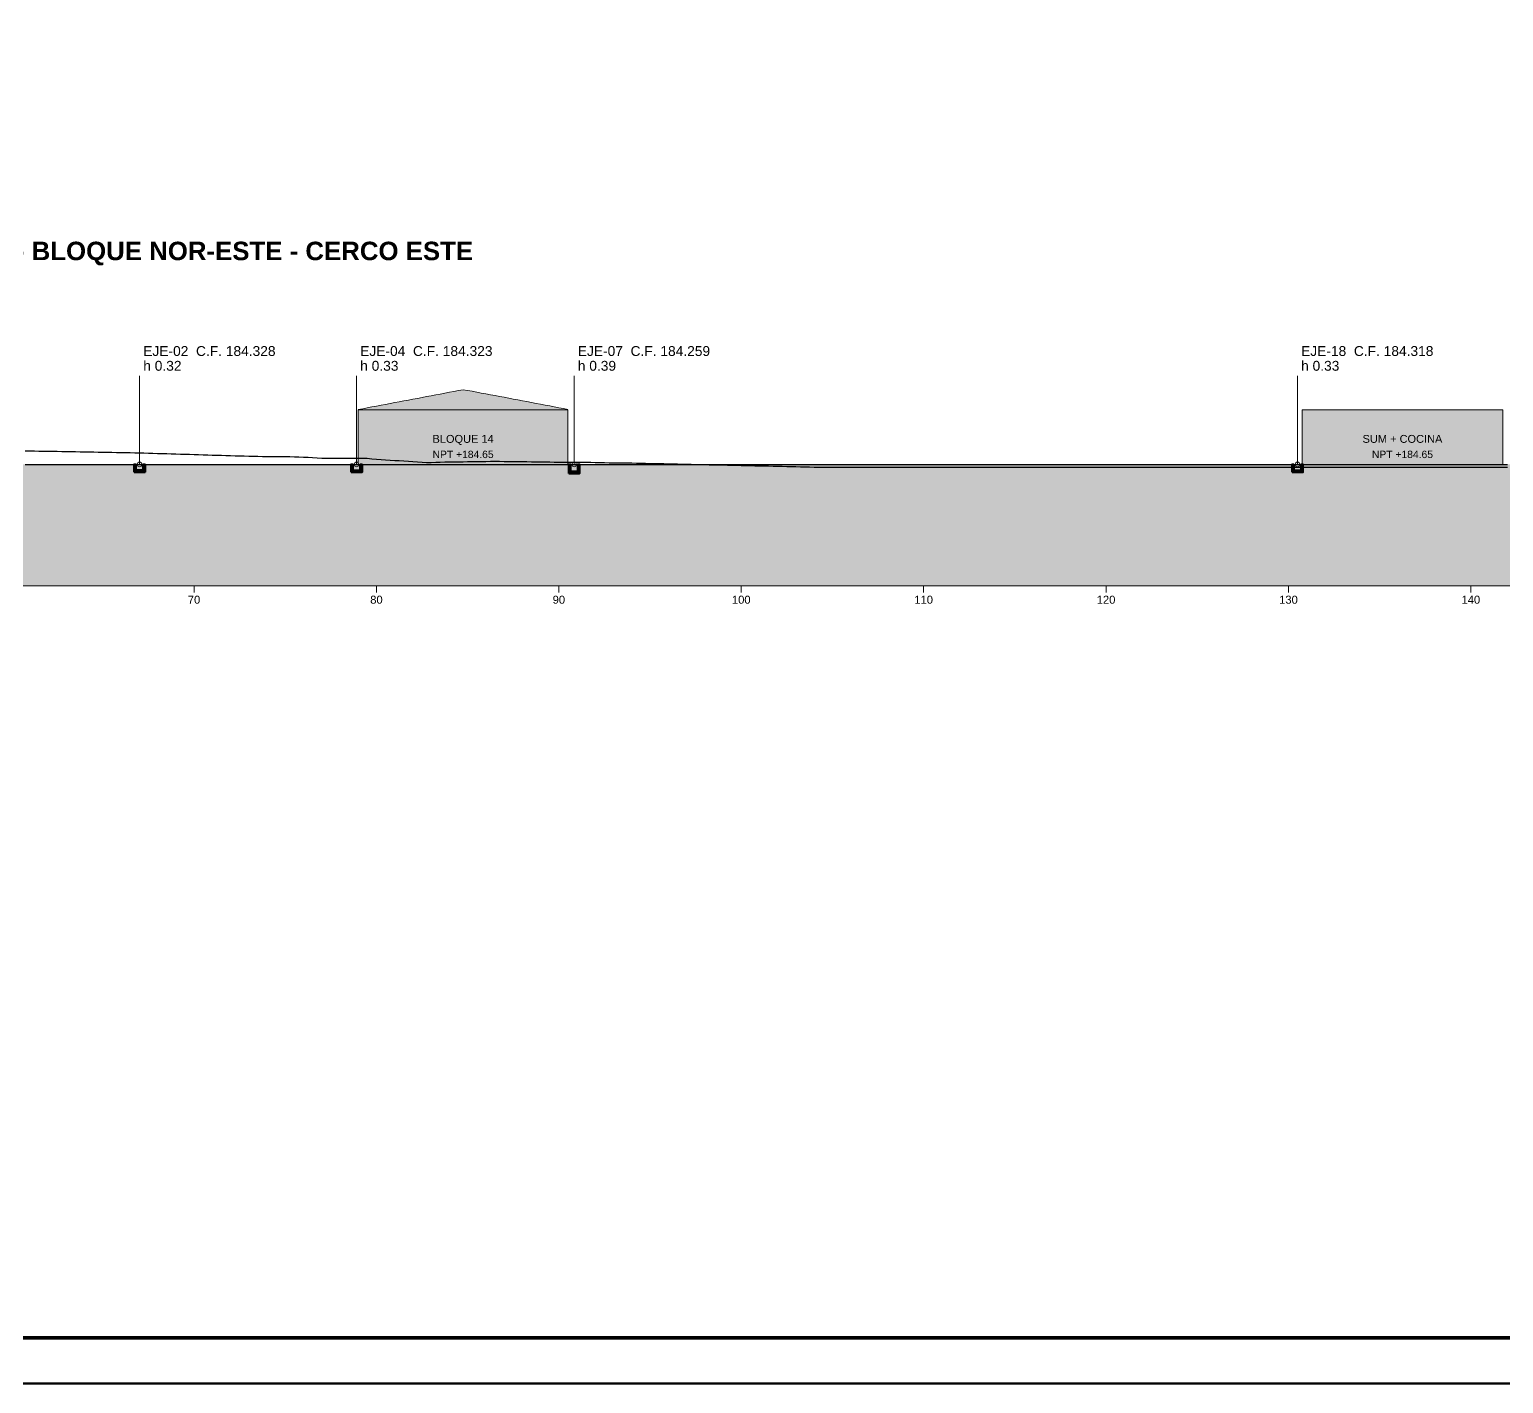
# Model space of a CAD drawing. Header units: metres. Extents: x 354768 to 355417, y 9249536 to 9250102.
# Drawn here: x 354869.5 to 354950.3, y 9249953 to 9250027.2 of the extents above; entities that cross this region are included whole.
import ezdxf
from ezdxf.enums import TextEntityAlignment as Align

# ---------------------------------------------------------------- set-up
doc = ezdxf.new("R2010")
doc.units = ezdxf.units.M
doc.header["$LTSCALE"] = 0.25
doc.linetypes.add('DASHED', pattern=[1.524, 1.27, -0.254])
for name, color, linetype, lineweight in [('ARQ-BASE', 8, 'CONTINUOUS', 13), ('CONCRETO', 250, 'CONTINUOUS', 50), ('GRILLA', 9, 'CONTINUOUS', 13), ('LLAMADAS', 30, 'CONTINUOUS', 18), ('MARCO', 7, 'CONTINUOUS', 50), ('TERRENO', 7, 'CONTINUOUS', 30), ('TITULOS', 160, 'CONTINUOUS', 35)]:
    doc.layers.add(name, color=color, linetype=linetype, lineweight=lineweight)
for name, color, linetype, true_color in [('CONCRETO-ACHURADO', 8, 'CONTINUOUS', 0xe2e2e2), ('CORTE-BLOQUE', 8, 'Continuous', 0xf0ede6), ('CORTE-SUELO', 7, 'Continuous', 0xe8dec8), ('CORTE-TECHO', 1, 'Continuous', 0xc86e5a)]:
    doc.layers.add(name, color=color, linetype=linetype, true_color=true_color)
doc.layers.add('TERRENO-EXISTENTE', color=8, linetype='DASHED')
doc.layers.add('TEXTOS', color=7, linetype='CONTINUOUS')
doc.styles.get("Standard").update_dxf_attribs({"font": 'arial.ttf'})
doc.styles.add('TITULOS', font='arialbd.ttf')

msp = doc.modelspace()

# ---------------------------------------------------------------- hatches: boundary and pattern name
at = {"layer": 'CONCRETO-ACHURADO', "true_color": 0xe2e2e2}
h = msp.add_hatch(color=7, dxfattribs=at)
h.dxf.hatch_style = 1
h.paths.add_polyline_path([(354875.216, 9250002.978), (354875.816, 9250002.978), (354875.816, 9250003.4), (354875.716, 9250003.4), (354875.716, 9250003.078), (354875.316, 9250003.078), (354875.316, 9250003.4), (354875.216, 9250003.4)])
h = msp.add_hatch(color=7, dxfattribs=at)
h.dxf.hatch_style = 1
h.paths.add_polyline_path([(354887.11, 9250002.973), (354887.71, 9250002.973), (354887.71, 9250003.4), (354887.61, 9250003.4), (354887.61, 9250003.073), (354887.21, 9250003.073), (354887.21, 9250003.4), (354887.11, 9250003.4)])
h = msp.add_hatch(color=7, dxfattribs=at)
h.dxf.hatch_style = 1
h.paths.add_polyline_path([(354899.04, 9250002.909), (354899.64, 9250002.909), (354899.64, 9250003.4), (354899.54, 9250003.4), (354899.54, 9250003.009), (354899.14, 9250003.009), (354899.14, 9250003.4), (354899.04, 9250003.4)])
h = msp.add_hatch(color=7, dxfattribs=at)
h.dxf.hatch_style = 1
h.paths.add_polyline_path([(354938.694, 9250002.968), (354939.294, 9250002.968), (354939.294, 9250003.4), (354939.194, 9250003.4), (354939.194, 9250003.068), (354938.794, 9250003.068), (354938.794, 9250003.4), (354938.694, 9250003.4)])
at = {"layer": 'CORTE-BLOQUE', "true_color": 0xf0ede6}
h = msp.add_hatch(color=7, dxfattribs=at)
h.dxf.hatch_style = 1
h.paths.add_polyline_path([(354887.5, 9250003.4), (354887.5, 9250006.4), (354899, 9250006.4), (354899, 9250003.4)])
h = msp.add_hatch(color=7, dxfattribs=at)
h.dxf.hatch_style = 1
h.paths.add_polyline_path([(354939.25, 9250003.4), (354939.25, 9250006.4), (354950.25, 9250006.4), (354950.25, 9250003.4)])
at = {"layer": 'CORTE-SUELO', "true_color": 0xe8dec8}
h = msp.add_hatch(color=7, dxfattribs=at)
h.dxf.hatch_style = 1
h.paths.add_polyline_path([(354808.5, 9249999.915), (354808.75, 9249999.923), (354809, 9249999.932), (354809.25, 9249999.94), (354809.5, 9249999.948), (354809.75, 9249999.957), (354810, 9249999.965), (354810.25, 9249999.974), (354810.5, 9249999.982), (354810.75, 9249999.99), (354811, 9249999.999), (354811.25, 9250000.007), (354811.5, 9250000.015), (354811.75, 9250000.024), (354812, 9250000.032), (354812.25, 9250000.04), (354812.5, 9250000.049), (354812.75, 9250000.057), (354813, 9250000.065), (354813.25, 9250000.074), (354813.5, 9250000.082), (354813.75, 9250000.09), (354814, 9250000.099), (354814.25, 9250000.107), (354814.5, 9250000.115), (354814.75, 9250000.124), (354815, 9250000.132), (354815.25, 9250000.14), (354815.5, 9250000.149), (354815.75, 9250000.157), (354816, 9250000.165), (354816.25, 9250000.174), (354816.5, 9250000.182), (354816.75, 9250000.19), (354817, 9250000.199), (354817.25, 9250000.207), (354817.5, 9250000.215), (354817.75, 9250000.224), (354818, 9250000.232), (354818.25, 9250000.24), (354818.5, 9250000.249), (354818.75, 9250000.262), (354819, 9250000.305), (354819.25, 9250000.348), (354819.5, 9250000.391), (354819.75, 9250000.434), (354820, 9250000.477), (354820.25, 9250000.517), (354820.5, 9250000.555), (354820.75, 9250000.581), (354821, 9250000.607), (354821.25, 9250000.669), (354821.5, 9250000.731), (354821.75, 9250000.827), (354822, 9250000.94), (354822.25, 9250001.052), (354822.5, 9250001.181), (354822.75, 9250001.328), (354823, 9250001.486), (354823.25, 9250001.679), (354823.5, 9250001.85), (354823.75, 9250002.006), (354824, 9250002.161), (354824.25, 9250002.324), (354824.5, 9250002.494), (354824.75, 9250002.664), (354825, 9250002.754), (354825.25, 9250002.762), (354825.5, 9250002.77), (354825.75, 9250002.778), (354826, 9250002.786), (354826.25, 9250003.4), (354826.5, 9250003.4), (354826.75, 9250003.4), (354827, 9250003.4), (354827.25, 9250003.4), (354827.5, 9250003.4), (354827.75, 9250003.4), (354828, 9250003.4), (354828.25, 9250003.4), (354828.5, 9250003.4), (354828.75, 9250003.4), (354829, 9250003.4), (354829.25, 9250003.4), (354829.5, 9250003.4), (354829.75, 9250003.4), (354830, 9250003.4), (354830.25, 9250003.4), (354830.5, 9250003.4), (354830.75, 9250003.4), (354831, 9250003.4), (354831.25, 9250003.4), (354831.5, 9250003.4), (354831.75, 9250003.4), (354832, 9250003.4), (354832.25, 9250003.4), (354832.5, 9250003.4), (354832.75, 9250003.4), (354833, 9250003.4), (354833.25, 9250003.4), (354833.5, 9250003.4), (354833.75, 9250003.4), (354834, 9250003.4), (354834.25, 9250003.4), (354834.5, 9250003.4), (354834.75, 9250003.4), (354835, 9250003.4), (354835.25, 9250003.4), (354835.5, 9250003.4), (354835.75, 9250003.4), (354836, 9250003.4), (354836.25, 9250003.4), (354836.5, 9250003.4), (354836.75, 9250003.4), (354837, 9250003.4), (354837.25, 9250003.4), (354837.5, 9250003.4), (354837.75, 9250003.4), (354838, 9250003.4), (354838.25, 9250003.4), (354838.5, 9250003.4), (354838.75, 9250003.4), (354839, 9250003.4), (354839.25, 9250003.4), (354839.5, 9250003.4), (354839.75, 9250003.4), (354840, 9250003.4), (354840.25, 9250003.4), (354840.5, 9250003.4), (354840.75, 9250003.4), (354841, 9250003.4), (354841.25, 9250003.4), (354841.5, 9250003.4), (354841.75, 9250003.4), (354842, 9250003.4), (354842.25, 9250003.4), (354842.5, 9250003.4), (354842.75, 9250003.4), (354843, 9250003.4), (354843.25, 9250003.4), (354843.5, 9250003.4), (354843.75, 9250003.4), (354844, 9250003.4), (354844.25, 9250003.4), (354844.5, 9250003.4), (354844.75, 9250003.4), (354845, 9250003.4), (354845.25, 9250003.4), (354845.5, 9250003.4), (354845.75, 9250003.4), (354846, 9250003.4), (354846.25, 9250003.4), (354846.5, 9250003.4), (354846.75, 9250003.4), (354847, 9250003.4), (354847.25, 9250003.4), (354847.5, 9250003.4), (354847.75, 9250003.4), (354848, 9250003.4), (354848.25, 9250003.4), (354848.5, 9250003.4), (354848.75, 9250003.4), (354849, 9250003.4), (354849.25, 9250003.4), (354849.5, 9250003.4), (354849.75, 9250003.4), (354850, 9250003.4), (354850.25, 9250003.4), (354850.5, 9250003.4), (354850.75, 9250003.4), (354851, 9250003.4), (354851.25, 9250003.4), (354851.5, 9250003.4), (354851.75, 9250003.4), (354852, 9250003.4), (354852.25, 9250003.4), (354852.5, 9250003.4), (354852.75, 9250003.4), (354853, 9250003.4), (354853.25, 9250003.4), (354853.5, 9250003.4), (354853.75, 9250003.4), (354854, 9250003.4), (354854.25, 9250003.4), (354854.5, 9250003.4), (354854.75, 9250003.4), (354855, 9250003.4), (354855.25, 9250003.4), (354855.5, 9250003.4), (354855.75, 9250003.4), (354856, 9250003.4), (354856.25, 9250003.4), (354856.5, 9250003.4), (354856.75, 9250003.4), (354857, 9250003.4), (354857.25, 9250003.4), (354857.5, 9250003.4), (354857.75, 9250003.4), (354858, 9250003.4), (354858.25, 9250003.4), (354858.5, 9250003.4), (354858.75, 9250003.4), (354859, 9250003.4), (354859.25, 9250003.4), (354859.5, 9250003.4), (354859.75, 9250003.4), (354860, 9250003.4), (354860.25, 9250003.4), (354860.5, 9250003.4), (354860.75, 9250003.4), (354861, 9250003.4), (354861.25, 9250003.4), (354861.5, 9250003.4), (354861.75, 9250003.4), (354862, 9250003.4), (354862.25, 9250003.4), (354862.5, 9250003.4), (354862.75, 9250003.4), (354863, 9250003.4), (354863.25, 9250003.4), (354863.5, 9250003.4), (354863.75, 9250003.4), (354864, 9250003.4), (354864.25, 9250003.4), (354864.5, 9250003.4), (354864.75, 9250003.4), (354865, 9250003.4), (354865.25, 9250003.4), (354865.5, 9250003.4), (354865.75, 9250003.4), (354866, 9250003.4), (354866.25, 9250003.4), (354866.5, 9250003.4), (354866.75, 9250003.4), (354867, 9250003.4), (354867.25, 9250003.4), (354867.5, 9250003.4), (354867.75, 9250003.4), (354868, 9250003.4), (354868.25, 9250003.4), (354868.5, 9250003.4), (354868.75, 9250003.4), (354869, 9250003.4), (354869.25, 9250003.4), (354869.5, 9250003.4), (354869.75, 9250003.4), (354870, 9250003.4), (354870.25, 9250003.4), (354870.5, 9250003.4), (354870.75, 9250003.4), (354871, 9250003.4), (354871.25, 9250003.4), (354871.5, 9250003.4), (354871.75, 9250003.4), (354872, 9250003.4), (354872.25, 9250003.4), (354872.5, 9250003.4), (354872.75, 9250003.4), (354873, 9250003.4), (354873.25, 9250003.4), (354873.5, 9250003.4), (354873.75, 9250003.4), (354874, 9250003.4), (354874.25, 9250003.4), (354874.5, 9250003.4), (354874.75, 9250003.4), (354875, 9250003.4), (354875.25, 9250003.4), (354875.5, 9250003.4), (354875.75, 9250003.4), (354876, 9250003.4), (354876.25, 9250003.4), (354876.5, 9250003.4), (354876.75, 9250003.4), (354877, 9250003.4), (354877.25, 9250003.4), (354877.5, 9250003.4), (354877.75, 9250003.4), (354878, 9250003.4), (354878.25, 9250003.4), (354878.5, 9250003.4), (354878.75, 9250003.4), (354879, 9250003.4), (354879.25, 9250003.4), (354879.5, 9250003.4), (354879.75, 9250003.4), (354880, 9250003.4), (354880.25, 9250003.4), (354880.5, 9250003.4), (354880.75, 9250003.4), (354881, 9250003.4), (354881.25, 9250003.4), (354881.5, 9250003.4), (354881.75, 9250003.4), (354882, 9250003.4), (354882.25, 9250003.4), (354882.5, 9250003.4), (354882.75, 9250003.4), (354883, 9250003.4), (354883.25, 9250003.4), (354883.5, 9250003.4), (354883.75, 9250003.4), (354884, 9250003.4), (354884.25, 9250003.4), (354884.5, 9250003.4), (354884.75, 9250003.4), (354885, 9250003.4), (354885.25, 9250003.4), (354885.5, 9250003.4), (354885.75, 9250003.4), (354886, 9250003.4), (354886.25, 9250003.4), (354886.5, 9250003.4), (354886.75, 9250003.4), (354887, 9250003.4), (354887.25, 9250003.4), (354887.5, 9250003.4), (354887.75, 9250003.4), (354888, 9250003.4), (354888.25, 9250003.4), (354888.5, 9250003.4), (354888.75, 9250003.4), (354889, 9250003.4), (354889.25, 9250003.4), (354889.5, 9250003.4), (354889.75, 9250003.4), (354890, 9250003.4), (354890.25, 9250003.4), (354890.5, 9250003.4), (354890.75, 9250003.4), (354891, 9250003.4), (354891.25, 9250003.4), (354891.5, 9250003.4), (354891.75, 9250003.4), (354892, 9250003.4), (354892.25, 9250003.4), (354892.5, 9250003.4), (354892.75, 9250003.4), (354893, 9250003.4), (354893.25, 9250003.4), (354893.5, 9250003.4), (354893.75, 9250003.4), (354894, 9250003.4), (354894.25, 9250003.4), (354894.5, 9250003.4), (354894.75, 9250003.4), (354895, 9250003.4), (354895.25, 9250003.4), (354895.5, 9250003.4), (354895.75, 9250003.4), (354896, 9250003.4), (354896.25, 9250003.4), (354896.5, 9250003.4), (354896.75, 9250003.4), (354897, 9250003.4), (354897.25, 9250003.4), (354897.5, 9250003.4), (354897.75, 9250003.4), (354898, 9250003.4), (354898.25, 9250003.4), (354898.5, 9250003.4), (354898.75, 9250003.4), (354899, 9250003.4), (354899.25, 9250003.4), (354899.5, 9250003.4), (354899.75, 9250003.4), (354900, 9250003.4), (354900.25, 9250003.4), (354900.5, 9250003.4), (354900.75, 9250003.4), (354901, 9250003.4), (354901.25, 9250003.4), (354901.5, 9250003.4), (354901.75, 9250003.4), (354902, 9250003.4), (354902.25, 9250003.4), (354902.5, 9250003.4), (354902.75, 9250003.4), (354903, 9250003.4), (354903.25, 9250003.4), (354903.5, 9250003.4), (354903.75, 9250003.4), (354904, 9250003.4), (354904.25, 9250003.4), (354904.5, 9250003.4), (354904.75, 9250003.4), (354905, 9250003.4), (354905.25, 9250003.4), (354905.5, 9250003.4), (354905.75, 9250003.4), (354906, 9250003.4), (354906.25, 9250003.4), (354906.5, 9250003.4), (354906.75, 9250003.4), (354907, 9250003.4), (354907.25, 9250003.4), (354907.5, 9250003.4), (354907.75, 9250003.4), (354908, 9250003.4), (354908.25, 9250003.4), (354908.5, 9250003.4), (354908.75, 9250003.4), (354909, 9250003.4), (354909.25, 9250003.4), (354909.5, 9250003.4), (354909.75, 9250003.4), (354910, 9250003.4), (354910.25, 9250003.4), (354910.5, 9250003.4), (354910.75, 9250003.4), (354911, 9250003.4), (354911.25, 9250003.4), (354911.5, 9250003.4), (354911.75, 9250003.4), (354912, 9250003.4), (354912.25, 9250003.4), (354912.5, 9250003.4), (354912.75, 9250003.4), (354913, 9250003.4), (354913.25, 9250003.4), (354913.5, 9250003.4), (354913.75, 9250003.4), (354914, 9250003.4), (354914.25, 9250003.4), (354914.5, 9250003.4), (354914.75, 9250003.4), (354915, 9250003.4), (354915.25, 9250003.4), (354915.5, 9250003.4), (354915.75, 9250003.4), (354916, 9250003.4), (354916.25, 9250003.4), (354916.5, 9250003.4), (354916.75, 9250003.4), (354917, 9250003.4), (354917.25, 9250003.4), (354917.5, 9250003.4), (354917.75, 9250003.4), (354918, 9250003.4), (354918.25, 9250003.4), (354918.5, 9250003.4), (354918.75, 9250003.4), (354919, 9250003.4), (354919.25, 9250003.4), (354919.5, 9250003.4), (354919.75, 9250003.4), (354920, 9250003.4), (354920.25, 9250003.4), (354920.5, 9250003.4), (354920.75, 9250003.4), (354921, 9250003.4), (354921.25, 9250003.4), (354921.5, 9250003.4), (354921.75, 9250003.4), (354922, 9250003.4), (354922.25, 9250003.4), (354922.5, 9250003.4), (354922.75, 9250003.4), (354923, 9250003.4), (354923.25, 9250003.4), (354923.5, 9250003.4), (354923.75, 9250003.4), (354924, 9250003.4), (354924.25, 9250003.4), (354924.5, 9250003.4), (354924.75, 9250003.4), (354925, 9250003.4), (354925.25, 9250003.4), (354925.5, 9250003.4), (354925.75, 9250003.4), (354926, 9250003.4), (354926.25, 9250003.4), (354926.5, 9250003.4), (354926.75, 9250003.4), (354927, 9250003.4), (354927.25, 9250003.4), (354927.5, 9250003.4), (354927.75, 9250003.4), (354928, 9250003.4), (354928.25, 9250003.4), (354928.5, 9250003.4), (354928.75, 9250003.4), (354929, 9250003.4), (354929.25, 9250003.4), (354929.5, 9250003.4), (354929.75, 9250003.4), (354930, 9250003.4), (354930.25, 9250003.4), (354930.5, 9250003.4), (354930.75, 9250003.4), (354931, 9250003.4), (354931.25, 9250003.4), (354931.5, 9250003.4), (354931.75, 9250003.4), (354932, 9250003.4), (354932.25, 9250003.4), (354932.5, 9250003.4), (354932.75, 9250003.4), (354933, 9250003.4), (354933.25, 9250003.4), (354933.5, 9250003.4), (354933.75, 9250003.4), (354934, 9250003.4), (354934.25, 9250003.4), (354934.5, 9250003.4), (354934.75, 9250003.4), (354935, 9250003.4), (354935.25, 9250003.4), (354935.5, 9250003.4), (354935.75, 9250003.4), (354936, 9250003.4), (354936.25, 9250003.4), (354936.5, 9250003.4), (354936.75, 9250003.4), (354937, 9250003.4), (354937.25, 9250003.4), (354937.5, 9250003.4), (354937.75, 9250003.4), (354938, 9250003.4), (354938.25, 9250003.4), (354938.5, 9250003.4), (354938.75, 9250003.4), (354939, 9250003.4), (354939.25, 9250003.4), (354939.5, 9250003.4), (354939.75, 9250003.4), (354940, 9250003.4), (354940.25, 9250003.4), (354940.5, 9250003.4), (354940.75, 9250003.4), (354941, 9250003.4), (354941.25, 9250003.4), (354941.5, 9250003.4), (354941.75, 9250003.4), (354942, 9250003.4), (354942.25, 9250003.4), (354942.5, 9250003.4), (354942.75, 9250003.4), (354943, 9250003.4), (354943.25, 9250003.4), (354943.5, 9250003.4), (354943.75, 9250003.4), (354944, 9250003.4), (354944.25, 9250003.4), (354944.5, 9250003.4), (354944.75, 9250003.4), (354945, 9250003.4), (354945.25, 9250003.4), (354945.5, 9250003.4), (354945.75, 9250003.4), (354946, 9250003.4), (354946.25, 9250003.4), (354946.5, 9250003.4), (354946.75, 9250003.4), (354947, 9250003.4), (354947.25, 9250003.4), (354947.5, 9250003.4), (354947.75, 9250003.4), (354948, 9250003.4), (354948.25, 9250003.4), (354948.5, 9250003.4), (354948.75, 9250003.4), (354949, 9250003.4), (354949.25, 9250003.4), (354949.5, 9250003.4), (354949.75, 9250003.4), (354950, 9250003.4), (354950.25, 9250003.4), (354950.5, 9250003.4), (354950.75, 9250003.4), (354951, 9250003.4), (354951.25, 9250003.4), (354951.5, 9250003.4), (354951.75, 9250003.4), (354952, 9250003.4), (354952.25, 9250003.4), (354952.5, 9250003.4), (354952.75, 9250003.4), (354953, 9250003.4), (354953.25, 9250003.4), (354953.5, 9250003.4), (354953.75, 9250003.4), (354954, 9250003.25), (354954.25, 9250003.25), (354954.5, 9250003.25), (354954.75, 9250003.25), (354955, 9250003.25), (354955.25, 9250003.25), (354955.5, 9250003.25), (354955.75, 9250003.25), (354956, 9250003.25), (354956.25, 9250003.25), (354956.5, 9250003.25), (354956.75, 9250003.25), (354957, 9250003.25), (354957.25, 9250003.25), (354957.5, 9250003.25), (354957.75, 9250003.25), (354958, 9250003.25), (354958.25, 9250003.25), (354958.5, 9250003.25), (354958.75, 9250003.25), (354959, 9250003.25), (354959.25, 9250003.25), (354959.5, 9250003.25), (354959.75, 9250003.25), (354960, 9250003.25), (354960.25, 9250003.25), (354960.5, 9250003.25), (354960.75, 9250003.25), (354961, 9250003.25), (354961.25, 9250003.25), (354961.5, 9250003.25), (354961.75, 9250003.25), (354962, 9250003.25), (354962.25, 9250003.25), (354962.5, 9250003.25), (354962.75, 9250003.25), (354963, 9250003.25), (354963.25, 9250003.25), (354963.5, 9250003.25), (354963.75, 9250003.25), (354964, 9250003.25), (354964.25, 9250003.25), (354964.5, 9250003.25), (354964.75, 9250003.25), (354965, 9250003.25), (354965.25, 9250003.25), (354965.5, 9250003.25), (354965.75, 9250003.25), (354966, 9250003.25), (354966.25, 9250003.25), (354966.5, 9250003.25), (354966.75, 9250003.25), (354967, 9250003.25), (354967.25, 9250003.25), (354967.5, 9250003.25), (354967.75, 9250003.25), (354968, 9250003.25), (354968.25, 9250003.25), (354968.5, 9250003.25), (354968.75, 9250003.25), (354969, 9250003.25), (354969.25, 9250003.25), (354969.5, 9250003.25), (354969.75, 9250003.25), (354970, 9250003.25), (354970.25, 9250003.25), (354970.5, 9250003.25), (354970.75, 9250003.25), (354971, 9250003.25), (354971.25, 9250003.25), (354971.5, 9250003.25), (354971.75, 9250003.25), (354972, 9250003.25), (354972.25, 9250003.25), (354972.5, 9250003.25), (354972.75, 9250003.25), (354973, 9250003.25), (354973.25, 9250003.25), (354973.5, 9250003.25), (354973.75, 9250003.25), (354974, 9250003.25), (354974.25, 9250003.25), (354974.5, 9250003.25), (354974.75, 9250003.25), (354975, 9250003.25), (354975.25, 9250003.25), (354975.5, 9250003.25), (354975.75, 9250003.25), (354976, 9250003.25), (354976.25, 9250003.25), (354976.5, 9250003.25), (354976.75, 9250003.25), (354977, 9250003.25), (354977.25, 9250003.25), (354977.5, 9250003.25), (354977.75, 9250003.25), (354978, 9250003.25), (354978.25, 9250003.25), (354978.5, 9250003.25), (354978.75, 9250003.25), (354979, 9250003.25), (354979.25, 9250003.25), (354979.5, 9250003.25), (354979.75, 9250003.25), (354980, 9250003.25), (354980.25, 9250001.417), (354980.5, 9250001.485), (354980.75, 9250001.563), (354981, 9250001.641), (354981.25, 9250001.72), (354981.5, 9250001.797), (354981.75, 9250001.874), (354982, 9250001.951), (354982.25, 9250002.057), (354982.5, 9250002.168), (354982.75, 9250002.272), (354983, 9250002.361), (354983.25, 9250002.451), (354983.5, 9250002.54), (354983.75, 9250002.635), (354984, 9250002.742), (354984.25, 9250002.866), (354984.5, 9250002.992), (354984.75, 9250003.117), (354985, 9250003.235), (354985.25, 9250003.257), (354985.5, 9250003.275), (354985.75, 9250003.294), (354986, 9250003.312), (354986.25, 9250003.331), (354986.5, 9250003.349), (354986.75, 9250003.368), (354987, 9250003.386), (354987.25, 9250003.405), (354987.5, 9250003.423), (354987.75, 9250003.442), (354988, 9250003.443), (354988.25, 9250003.445), (354988.5, 9250003.447), (354988.75, 9250003.45), (354989, 9250003.454), (354989.25, 9250003.462), (354989.5, 9250003.469), (354989.75, 9250003.477), (354990, 9250003.484), (354990.25, 9250003.492), (354990.5, 9250003.5), (354990.5, 9249996.75), (354808.5, 9249996.75)])
at = {"layer": 'CORTE-TECHO', "true_color": 0xc86e5a}
h = msp.add_hatch(color=7, dxfattribs=at)
h.dxf.hatch_style = 1
h.paths.add_polyline_path([(354887.5, 9250006.408), (354887.75, 9250006.455), (354888, 9250006.503), (354888.25, 9250006.55), (354888.5, 9250006.597), (354888.75, 9250006.644), (354889, 9250006.692), (354889.25, 9250006.739), (354889.5, 9250006.786), (354889.75, 9250006.834), (354890, 9250006.881), (354890.25, 9250006.928), (354890.5, 9250006.975), (354890.75, 9250007.023), (354891, 9250007.07), (354891.25, 9250007.117), (354891.5, 9250007.165), (354891.75, 9250007.212), (354892, 9250007.259), (354892.25, 9250007.306), (354892.5, 9250007.354), (354892.75, 9250007.401), (354893, 9250007.448), (354893.25, 9250007.496), (354893.5, 9250007.457), (354893.75, 9250007.41), (354894, 9250007.362), (354894.25, 9250007.315), (354894.5, 9250007.268), (354894.75, 9250007.221), (354895, 9250007.173), (354895.25, 9250007.126), (354895.5, 9250007.079), (354895.75, 9250007.031), (354896, 9250006.984), (354896.25, 9250006.937), (354896.5, 9250006.89), (354896.75, 9250006.842), (354897, 9250006.795), (354897.25, 9250006.748), (354897.5, 9250006.7), (354897.75, 9250006.653), (354898, 9250006.606), (354898.25, 9250006.559), (354898.5, 9250006.511), (354898.75, 9250006.464), (354899, 9250006.417), (354899, 9250006.4), (354887.5, 9250006.4)])
h = msp.add_hatch(color=7, dxfattribs=at)
h.dxf.hatch_style = 1
h.paths.add_polyline_path([(354939.25, 9250006.4), (354939.5, 9250006.4), (354939.75, 9250006.4), (354940, 9250006.4), (354940.25, 9250006.4), (354940.5, 9250006.4), (354940.75, 9250006.4), (354941, 9250006.4), (354941.25, 9250006.4), (354941.5, 9250006.4), (354941.75, 9250006.4), (354942, 9250006.4), (354942.25, 9250006.4), (354942.5, 9250006.4), (354942.75, 9250006.4), (354943, 9250006.4), (354943.25, 9250006.4), (354943.5, 9250006.4), (354943.75, 9250006.4), (354944, 9250006.4), (354944.25, 9250006.4), (354944.5, 9250006.4), (354944.75, 9250006.4), (354945, 9250006.4), (354945.25, 9250006.4), (354945.5, 9250006.4), (354945.75, 9250006.4), (354946, 9250006.4), (354946.25, 9250006.4), (354946.5, 9250006.4), (354946.75, 9250006.4), (354947, 9250006.4), (354947.25, 9250006.4), (354947.5, 9250006.4), (354947.75, 9250006.4), (354948, 9250006.4), (354948.25, 9250006.4), (354948.5, 9250006.4), (354948.75, 9250006.4), (354949, 9250006.4), (354949.25, 9250006.4), (354949.5, 9250006.4), (354949.75, 9250006.4), (354950, 9250006.4), (354950.25, 9250006.4), (354950.25, 9250006.4), (354939.25, 9250006.4)])

# ---------------------------------------------------------------- linework, layer by layer
at = {"layer": 'ARQ-BASE'}
for p, q in [((354887.5, 9250003.4), (354899, 9250003.4)), ((354939.25, 9250003.4), (354950.25, 9250003.4))]:
    msp.add_line(p, q, dxfattribs=at)
for points in [[(354887.5, 9250006.408), (354887.75, 9250006.455), (354888, 9250006.503), (354888.25, 9250006.55), (354888.5, 9250006.597), (354888.75, 9250006.644), (354889, 9250006.692), (354889.25, 9250006.739), (354889.5, 9250006.786), (354889.75, 9250006.834), (354890, 9250006.881), (354890.25, 9250006.928), (354890.5, 9250006.975), (354890.75, 9250007.023), (354891, 9250007.07), (354891.25, 9250007.117), (354891.5, 9250007.165), (354891.75, 9250007.212), (354892, 9250007.259), (354892.25, 9250007.306), (354892.5, 9250007.354), (354892.75, 9250007.401), (354893, 9250007.448), (354893.25, 9250007.496), (354893.5, 9250007.457), (354893.75, 9250007.41), (354894, 9250007.362), (354894.25, 9250007.315), (354894.5, 9250007.268), (354894.75, 9250007.221), (354895, 9250007.173), (354895.25, 9250007.126), (354895.5, 9250007.079), (354895.75, 9250007.031), (354896, 9250006.984), (354896.25, 9250006.937), (354896.5, 9250006.89), (354896.75, 9250006.842), (354897, 9250006.795), (354897.25, 9250006.748), (354897.5, 9250006.7), (354897.75, 9250006.653), (354898, 9250006.606), (354898.25, 9250006.559), (354898.5, 9250006.511), (354898.75, 9250006.464), (354899, 9250006.417)], [(354939.25, 9250006.4), (354939.5, 9250006.4), (354939.75, 9250006.4), (354940, 9250006.4), (354940.25, 9250006.4), (354940.5, 9250006.4), (354940.75, 9250006.4), (354941, 9250006.4), (354941.25, 9250006.4), (354941.5, 9250006.4), (354941.75, 9250006.4), (354942, 9250006.4), (354942.25, 9250006.4), (354942.5, 9250006.4), (354942.75, 9250006.4), (354943, 9250006.4), (354943.25, 9250006.4), (354943.5, 9250006.4), (354943.75, 9250006.4), (354944, 9250006.4), (354944.25, 9250006.4), (354944.5, 9250006.4), (354944.75, 9250006.4), (354945, 9250006.4), (354945.25, 9250006.4), (354945.5, 9250006.4), (354945.75, 9250006.4), (354946, 9250006.4), (354946.25, 9250006.4), (354946.5, 9250006.4), (354946.75, 9250006.4), (354947, 9250006.4), (354947.25, 9250006.4), (354947.5, 9250006.4), (354947.75, 9250006.4), (354948, 9250006.4), (354948.25, 9250006.4), (354948.5, 9250006.4), (354948.75, 9250006.4), (354949, 9250006.4), (354949.25, 9250006.4), (354949.5, 9250006.4), (354949.75, 9250006.4), (354950, 9250006.4), (354950.25, 9250006.4)]]:
    msp.add_lwpolyline(points, dxfattribs=at)
for points in [[(354887.5, 9250003.4), (354887.5, 9250006.4), (354899, 9250006.4), (354899, 9250003.4)], [(354939.25, 9250003.4), (354939.25, 9250006.4), (354950.25, 9250006.4), (354950.25, 9250003.4)]]:
    msp.add_lwpolyline(points, close=True, dxfattribs=at)
at = {"layer": 'CONCRETO'}
for points in [[(354875.216, 9250002.978), (354875.816, 9250002.978), (354875.816, 9250003.4), (354875.716, 9250003.4), (354875.716, 9250003.078), (354875.316, 9250003.078), (354875.316, 9250003.4), (354875.216, 9250003.4)], [(354887.11, 9250002.973), (354887.71, 9250002.973), (354887.71, 9250003.4), (354887.61, 9250003.4), (354887.61, 9250003.073), (354887.21, 9250003.073), (354887.21, 9250003.4), (354887.11, 9250003.4)], [(354899.04, 9250002.909), (354899.64, 9250002.909), (354899.64, 9250003.4), (354899.54, 9250003.4), (354899.54, 9250003.009), (354899.14, 9250003.009), (354899.14, 9250003.4), (354899.04, 9250003.4)], [(354938.694, 9250002.968), (354939.294, 9250002.968), (354939.294, 9250003.4), (354939.194, 9250003.4), (354939.194, 9250003.068), (354938.794, 9250003.068), (354938.794, 9250003.4), (354938.694, 9250003.4)]]:
    msp.add_lwpolyline(points, close=True, dxfattribs=at)
at = {"layer": 'GRILLA'}
for p, q in [((354808.5, 9249996.75), (354990.5, 9249996.75)), ((354878.5, 9249996.75), (354878.5, 9249996.375)), ((354888.5, 9249996.75), (354888.5, 9249996.375)), ((354898.5, 9249996.75), (354898.5, 9249996.375)), ((354908.5, 9249996.75), (354908.5, 9249996.375)), ((354918.5, 9249996.75), (354918.5, 9249996.375)), ((354928.5, 9249996.75), (354928.5, 9249996.375)), ((354938.5, 9249996.75), (354938.5, 9249996.375)), ((354948.5, 9249996.75), (354948.5, 9249996.375))]:
    msp.add_line(p, q, dxfattribs=at)
at = {"layer": 'LLAMADAS'}
for p, q in [((354875.516, 9250003.4), (354875.516, 9250008.25)), ((354887.41, 9250003.4), (354887.41, 9250008.25)), ((354899.34, 9250003.4), (354899.34, 9250008.25)), ((354938.994, 9250003.4), (354938.994, 9250008.25))]:
    msp.add_line(p, q, dxfattribs=at)
for centre in [(354875.516, 9250003.4), (354887.41, 9250003.4), (354899.34, 9250003.4), (354938.994, 9250003.4)]:
    msp.add_circle(centre, 0.125, dxfattribs=at)
at = {"layer": 'MARCO'}
msp.add_lwpolyline([(354798.5, 9249953), (355008.75, 9249953), (355008.75, 9250101.5), (354798.5, 9250101.5)], close=True, dxfattribs=at)
at = {"layer": 'MARCO', "const_width": 0.2}
msp.add_lwpolyline([(354804.75, 9249955.5), (355006.25, 9249955.5), (355006.25, 9250099), (354804.75, 9250099)], close=True, dxfattribs=at)
at = {"layer": 'TERRENO'}
msp.add_lwpolyline([(354869.25, 9250003.4), (354869.5, 9250003.4), (354869.75, 9250003.4), (354870, 9250003.4), (354870.25, 9250003.4), (354870.5, 9250003.4), (354870.75, 9250003.4), (354871, 9250003.4), (354871.25, 9250003.4), (354871.5, 9250003.4), (354871.75, 9250003.4), (354872, 9250003.4), (354872.25, 9250003.4), (354872.5, 9250003.4), (354872.75, 9250003.4), (354873, 9250003.4), (354873.25, 9250003.4), (354873.5, 9250003.4), (354873.75, 9250003.4), (354874, 9250003.4), (354874.25, 9250003.4), (354874.5, 9250003.4), (354874.75, 9250003.4), (354875, 9250003.4), (354875.25, 9250003.4), (354875.5, 9250003.4), (354875.75, 9250003.4), (354876, 9250003.4), (354876.25, 9250003.4), (354876.5, 9250003.4), (354876.75, 9250003.4), (354877, 9250003.4), (354877.25, 9250003.4), (354877.5, 9250003.4), (354877.75, 9250003.4), (354878, 9250003.4), (354878.25, 9250003.4), (354878.5, 9250003.4), (354878.75, 9250003.4), (354879, 9250003.4), (354879.25, 9250003.4), (354879.5, 9250003.4), (354879.75, 9250003.4), (354880, 9250003.4), (354880.25, 9250003.4), (354880.5, 9250003.4), (354880.75, 9250003.4), (354881, 9250003.4), (354881.25, 9250003.4), (354881.5, 9250003.4), (354881.75, 9250003.4), (354882, 9250003.4), (354882.25, 9250003.4), (354882.5, 9250003.4), (354882.75, 9250003.4), (354883, 9250003.4), (354883.25, 9250003.4), (354883.5, 9250003.4), (354883.75, 9250003.4), (354884, 9250003.4), (354884.25, 9250003.4), (354884.5, 9250003.4), (354884.75, 9250003.4), (354885, 9250003.4), (354885.25, 9250003.4), (354885.5, 9250003.4), (354885.75, 9250003.4), (354886, 9250003.4), (354886.25, 9250003.4), (354886.5, 9250003.4), (354886.75, 9250003.4), (354887, 9250003.4), (354887.25, 9250003.4), (354887.5, 9250003.4), (354887.75, 9250003.4), (354888, 9250003.4), (354888.25, 9250003.4), (354888.5, 9250003.4), (354888.75, 9250003.4), (354889, 9250003.4), (354889.25, 9250003.4), (354889.5, 9250003.4), (354889.75, 9250003.4), (354890, 9250003.4), (354890.25, 9250003.4), (354890.5, 9250003.4), (354890.75, 9250003.4), (354891, 9250003.4), (354891.25, 9250003.4), (354891.5, 9250003.4), (354891.75, 9250003.4), (354892, 9250003.4), (354892.25, 9250003.4), (354892.5, 9250003.4), (354892.75, 9250003.4), (354893, 9250003.4), (354893.25, 9250003.4), (354893.5, 9250003.4), (354893.75, 9250003.4), (354894, 9250003.4), (354894.25, 9250003.4), (354894.5, 9250003.4), (354894.75, 9250003.4), (354895, 9250003.4), (354895.25, 9250003.4), (354895.5, 9250003.4), (354895.75, 9250003.4), (354896, 9250003.4), (354896.25, 9250003.4), (354896.5, 9250003.4), (354896.75, 9250003.4), (354897, 9250003.4), (354897.25, 9250003.4), (354897.5, 9250003.4), (354897.75, 9250003.4), (354898, 9250003.4), (354898.25, 9250003.4), (354898.5, 9250003.4), (354898.75, 9250003.4), (354899, 9250003.4), (354899.25, 9250003.4), (354899.5, 9250003.4), (354899.75, 9250003.4), (354900, 9250003.4), (354900.25, 9250003.4), (354900.5, 9250003.4), (354900.75, 9250003.4), (354901, 9250003.4), (354901.25, 9250003.4), (354901.5, 9250003.4), (354901.75, 9250003.4), (354902, 9250003.4), (354902.25, 9250003.4), (354902.5, 9250003.4), (354902.75, 9250003.4), (354903, 9250003.4), (354903.25, 9250003.4), (354903.5, 9250003.4), (354903.75, 9250003.4), (354904, 9250003.4), (354904.25, 9250003.4), (354904.5, 9250003.4), (354904.75, 9250003.4), (354905, 9250003.4), (354905.25, 9250003.4), (354905.5, 9250003.4), (354905.75, 9250003.4), (354906, 9250003.4), (354906.25, 9250003.4), (354906.5, 9250003.4), (354906.75, 9250003.4), (354907, 9250003.4), (354907.25, 9250003.4), (354907.5, 9250003.4), (354907.75, 9250003.4), (354908, 9250003.4), (354908.25, 9250003.4), (354908.5, 9250003.4), (354908.75, 9250003.4), (354909, 9250003.4), (354909.25, 9250003.4), (354909.5, 9250003.4), (354909.75, 9250003.4), (354910, 9250003.4), (354910.25, 9250003.4), (354910.5, 9250003.4), (354910.75, 9250003.4), (354911, 9250003.4), (354911.25, 9250003.4), (354911.5, 9250003.4), (354911.75, 9250003.4), (354912, 9250003.4), (354912.25, 9250003.4), (354912.5, 9250003.4), (354912.75, 9250003.4), (354913, 9250003.4), (354913.25, 9250003.4), (354913.5, 9250003.4), (354913.75, 9250003.4), (354914, 9250003.4), (354914.25, 9250003.4), (354914.5, 9250003.4), (354914.75, 9250003.4), (354915, 9250003.4), (354915.25, 9250003.4), (354915.5, 9250003.4), (354915.75, 9250003.4), (354916, 9250003.4), (354916.25, 9250003.4), (354916.5, 9250003.4), (354916.75, 9250003.4), (354917, 9250003.4), (354917.25, 9250003.4), (354917.5, 9250003.4), (354917.75, 9250003.4), (354918, 9250003.4), (354918.25, 9250003.4), (354918.5, 9250003.4), (354918.75, 9250003.4), (354919, 9250003.4), (354919.25, 9250003.4), (354919.5, 9250003.4), (354919.75, 9250003.4), (354920, 9250003.4), (354920.25, 9250003.4), (354920.5, 9250003.4), (354920.75, 9250003.4), (354921, 9250003.4), (354921.25, 9250003.4), (354921.5, 9250003.4), (354921.75, 9250003.4), (354922, 9250003.4), (354922.25, 9250003.4), (354922.5, 9250003.4), (354922.75, 9250003.4), (354923, 9250003.4), (354923.25, 9250003.4), (354923.5, 9250003.4), (354923.75, 9250003.4), (354924, 9250003.4), (354924.25, 9250003.4), (354924.5, 9250003.4), (354924.75, 9250003.4), (354925, 9250003.4), (354925.25, 9250003.4), (354925.5, 9250003.4), (354925.75, 9250003.4), (354926, 9250003.4), (354926.25, 9250003.4), (354926.5, 9250003.4), (354926.75, 9250003.4), (354927, 9250003.4), (354927.25, 9250003.4), (354927.5, 9250003.4), (354927.75, 9250003.4), (354928, 9250003.4), (354928.25, 9250003.4), (354928.5, 9250003.4), (354928.75, 9250003.4), (354929, 9250003.4), (354929.25, 9250003.4), (354929.5, 9250003.4), (354929.75, 9250003.4), (354930, 9250003.4), (354930.25, 9250003.4), (354930.5, 9250003.4), (354930.75, 9250003.4), (354931, 9250003.4), (354931.25, 9250003.4), (354931.5, 9250003.4), (354931.75, 9250003.4), (354932, 9250003.4), (354932.25, 9250003.4), (354932.5, 9250003.4), (354932.75, 9250003.4), (354933, 9250003.4), (354933.25, 9250003.4), (354933.5, 9250003.4), (354933.75, 9250003.4), (354934, 9250003.4), (354934.25, 9250003.4), (354934.5, 9250003.4), (354934.75, 9250003.4), (354935, 9250003.4), (354935.25, 9250003.4), (354935.5, 9250003.4), (354935.75, 9250003.4), (354936, 9250003.4), (354936.25, 9250003.4), (354936.5, 9250003.4), (354936.75, 9250003.4), (354937, 9250003.4), (354937.25, 9250003.4), (354937.5, 9250003.4), (354937.75, 9250003.4), (354938, 9250003.4), (354938.25, 9250003.4), (354938.5, 9250003.4), (354938.75, 9250003.4), (354939, 9250003.4), (354939.25, 9250003.4), (354939.5, 9250003.4), (354939.75, 9250003.4), (354940, 9250003.4), (354940.25, 9250003.4), (354940.5, 9250003.4), (354940.75, 9250003.4), (354941, 9250003.4), (354941.25, 9250003.4), (354941.5, 9250003.4), (354941.75, 9250003.4), (354942, 9250003.4), (354942.25, 9250003.4), (354942.5, 9250003.4), (354942.75, 9250003.4), (354943, 9250003.4), (354943.25, 9250003.4), (354943.5, 9250003.4), (354943.75, 9250003.4), (354944, 9250003.4), (354944.25, 9250003.4), (354944.5, 9250003.4), (354944.75, 9250003.4), (354945, 9250003.4), (354945.25, 9250003.4), (354945.5, 9250003.4), (354945.75, 9250003.4), (354946, 9250003.4), (354946.25, 9250003.4), (354946.5, 9250003.4), (354946.75, 9250003.4), (354947, 9250003.4), (354947.25, 9250003.4), (354947.5, 9250003.4), (354947.75, 9250003.4), (354948, 9250003.4), (354948.25, 9250003.4), (354948.5, 9250003.4), (354948.75, 9250003.4), (354949, 9250003.4), (354949.25, 9250003.4), (354949.5, 9250003.4), (354949.75, 9250003.4), (354950, 9250003.4), (354950.25, 9250003.4), (354950.5, 9250003.4)], dxfattribs=at)
at = {"layer": 'TERRENO-EXISTENTE'}
msp.add_lwpolyline([(354869.25, 9250004.148), (354869.5, 9250004.142), (354869.75, 9250004.138), (354870, 9250004.133), (354870.25, 9250004.128), (354870.5, 9250004.125), (354870.75, 9250004.123), (354871, 9250004.12), (354871.25, 9250004.117), (354871.5, 9250004.112), (354871.75, 9250004.106), (354872, 9250004.101), (354872.25, 9250004.097), (354872.5, 9250004.092), (354872.75, 9250004.088), (354873, 9250004.084), (354873.25, 9250004.08), (354873.5, 9250004.074), (354873.75, 9250004.068), (354874, 9250004.063), (354874.25, 9250004.057), (354874.5, 9250004.051), (354874.75, 9250004.048), (354875, 9250004.045), (354875.25, 9250004.04), (354875.5, 9250004.036), (354875.75, 9250004.03), (354876, 9250004.023), (354876.25, 9250004.015), (354876.5, 9250004.007), (354876.75, 9250004), (354877, 9250003.992), (354877.25, 9250003.985), (354877.5, 9250003.977), (354877.75, 9250003.97), (354878, 9250003.962), (354878.25, 9250003.955), (354878.5, 9250003.947), (354878.75, 9250003.939), (354879, 9250003.931), (354879.25, 9250003.92), (354879.5, 9250003.913), (354879.75, 9250003.907), (354880, 9250003.901), (354880.25, 9250003.892), (354880.5, 9250003.884), (354880.75, 9250003.876), (354881, 9250003.87), (354881.25, 9250003.866), (354881.5, 9250003.86), (354881.75, 9250003.854), (354882, 9250003.848), (354882.25, 9250003.842), (354882.5, 9250003.837), (354882.75, 9250003.831), (354883, 9250003.827), (354883.25, 9250003.828), (354883.5, 9250003.833), (354883.75, 9250003.828), (354884, 9250003.822), (354884.25, 9250003.815), (354884.5, 9250003.804), (354884.75, 9250003.79), (354885, 9250003.777), (354885.25, 9250003.763), (354885.5, 9250003.75), (354885.75, 9250003.75), (354886, 9250003.75), (354886.25, 9250003.75), (354886.5, 9250003.75), (354886.75, 9250003.75), (354887, 9250003.75), (354887.25, 9250003.75), (354887.5, 9250003.75), (354887.75, 9250003.75), (354888, 9250003.735), (354888.25, 9250003.714), (354888.5, 9250003.693), (354888.75, 9250003.676), (354889, 9250003.658), (354889.25, 9250003.641), (354889.5, 9250003.623), (354889.75, 9250003.606), (354890, 9250003.588), (354890.25, 9250003.571), (354890.5, 9250003.553), (354890.75, 9250003.538), (354891, 9250003.526), (354891.25, 9250003.511), (354891.5, 9250003.504), (354891.75, 9250003.514), (354892, 9250003.53), (354892.25, 9250003.534), (354892.5, 9250003.538), (354892.75, 9250003.541), (354893, 9250003.545), (354893.25, 9250003.549), (354893.5, 9250003.552), (354893.75, 9250003.556), (354894, 9250003.56), (354894.25, 9250003.563), (354894.5, 9250003.567), (354894.75, 9250003.571), (354895, 9250003.574), (354895.25, 9250003.573), (354895.5, 9250003.565), (354895.75, 9250003.559), (354896, 9250003.56), (354896.25, 9250003.56), (354896.5, 9250003.561), (354896.75, 9250003.554), (354897, 9250003.547), (354897.25, 9250003.547), (354897.5, 9250003.547), (354897.75, 9250003.541), (354898, 9250003.533), (354898.25, 9250003.525), (354898.5, 9250003.522), (354898.75, 9250003.521), (354899, 9250003.521), (354899.25, 9250003.52), (354899.5, 9250003.519), (354899.75, 9250003.519), (354900, 9250003.518), (354900.25, 9250003.517), (354900.5, 9250003.512), (354900.75, 9250003.506), (354901, 9250003.5), (354901.25, 9250003.493), (354901.5, 9250003.487), (354901.75, 9250003.482), (354902, 9250003.482), (354902.25, 9250003.481), (354902.5, 9250003.481), (354902.75, 9250003.477), (354903, 9250003.47), (354903.25, 9250003.464), (354903.5, 9250003.458), (354903.75, 9250003.452), (354904, 9250003.446), (354904.25, 9250003.441), (354904.5, 9250003.435), (354904.75, 9250003.43), (354905, 9250003.424), (354905.25, 9250003.418), (354905.5, 9250003.413), (354905.75, 9250003.407), (354906, 9250003.402), (354906.25, 9250003.396), (354906.5, 9250003.391), (354906.75, 9250003.385), (354907, 9250003.38), (354907.25, 9250003.374), (354907.5, 9250003.369), (354907.75, 9250003.363), (354908, 9250003.357), (354908.25, 9250003.352), (354908.5, 9250003.346), (354908.75, 9250003.341), (354909, 9250003.335), (354909.25, 9250003.33), (354909.5, 9250003.324), (354909.75, 9250003.319), (354910, 9250003.313), (354910.25, 9250003.307), (354910.5, 9250003.302), (354910.75, 9250003.296), (354911, 9250003.291), (354911.25, 9250003.285), (354911.5, 9250003.28), (354911.75, 9250003.274), (354912, 9250003.269), (354912.25, 9250003.263), (354912.5, 9250003.257), (354912.75, 9250003.252), (354913, 9250003.25), (354913.25, 9250003.25), (354913.5, 9250003.25), (354913.75, 9250003.25), (354914, 9250003.25), (354914.25, 9250003.25), (354914.5, 9250003.25), (354914.75, 9250003.25), (354915, 9250003.25), (354915.25, 9250003.25), (354915.5, 9250003.25), (354915.75, 9250003.25), (354916, 9250003.25), (354916.25, 9250003.25), (354916.5, 9250003.25), (354916.75, 9250003.25), (354917, 9250003.25), (354917.25, 9250003.25), (354917.5, 9250003.25), (354917.75, 9250003.25), (354918, 9250003.25), (354918.25, 9250003.25), (354918.5, 9250003.25), (354918.75, 9250003.25), (354919, 9250003.25), (354919.25, 9250003.25), (354919.5, 9250003.25), (354919.75, 9250003.25), (354920, 9250003.25), (354920.25, 9250003.25), (354920.5, 9250003.25), (354920.75, 9250003.25), (354921, 9250003.25), (354921.25, 9250003.25), (354921.5, 9250003.25), (354921.75, 9250003.25), (354922, 9250003.25), (354922.25, 9250003.25), (354922.5, 9250003.25), (354922.75, 9250003.25), (354923, 9250003.25), (354923.25, 9250003.25), (354923.5, 9250003.25), (354923.75, 9250003.25), (354924, 9250003.25), (354924.25, 9250003.25), (354924.5, 9250003.25), (354924.75, 9250003.25), (354925, 9250003.25), (354925.25, 9250003.25), (354925.5, 9250003.25), (354925.75, 9250003.25), (354926, 9250003.25), (354926.25, 9250003.25), (354926.5, 9250003.25), (354926.75, 9250003.25), (354927, 9250003.25), (354927.25, 9250003.25), (354927.5, 9250003.25), (354927.75, 9250003.25), (354928, 9250003.25), (354928.25, 9250003.25), (354928.5, 9250003.25), (354928.75, 9250003.25), (354929, 9250003.25), (354929.25, 9250003.25), (354929.5, 9250003.25), (354929.75, 9250003.25), (354930, 9250003.25), (354930.25, 9250003.25), (354930.5, 9250003.25), (354930.75, 9250003.25), (354931, 9250003.25), (354931.25, 9250003.25), (354931.5, 9250003.25), (354931.75, 9250003.25), (354932, 9250003.25), (354932.25, 9250003.25), (354932.5, 9250003.25), (354932.75, 9250003.25), (354933, 9250003.25), (354933.25, 9250003.25), (354933.5, 9250003.25), (354933.75, 9250003.25), (354934, 9250003.25), (354934.25, 9250003.25), (354934.5, 9250003.25), (354934.75, 9250003.25), (354935, 9250003.25), (354935.25, 9250003.25), (354935.5, 9250003.25), (354935.75, 9250003.25), (354936, 9250003.25), (354936.25, 9250003.25), (354936.5, 9250003.25), (354936.75, 9250003.25), (354937, 9250003.25), (354937.25, 9250003.25), (354937.5, 9250003.25), (354937.75, 9250003.25), (354938, 9250003.25), (354938.25, 9250003.25), (354938.5, 9250003.25), (354938.75, 9250003.25), (354939, 9250003.25), (354939.25, 9250003.25), (354939.5, 9250003.25), (354939.75, 9250003.25), (354940, 9250003.25), (354940.25, 9250003.25), (354940.5, 9250003.25), (354940.75, 9250003.25), (354941, 9250003.25), (354941.25, 9250003.25), (354941.5, 9250003.25), (354941.75, 9250003.25), (354942, 9250003.25), (354942.25, 9250003.25), (354942.5, 9250003.25), (354942.75, 9250003.25), (354943, 9250003.25), (354943.25, 9250003.25), (354943.5, 9250003.25), (354943.75, 9250003.25), (354944, 9250003.25), (354944.25, 9250003.25), (354944.5, 9250003.25), (354944.75, 9250003.25), (354945, 9250003.25), (354945.25, 9250003.25), (354945.5, 9250003.25), (354945.75, 9250003.25), (354946, 9250003.25), (354946.25, 9250003.25), (354946.5, 9250003.25), (354946.75, 9250003.25), (354947, 9250003.25), (354947.25, 9250003.25), (354947.5, 9250003.25), (354947.75, 9250003.25), (354948, 9250003.25), (354948.25, 9250003.25), (354948.5, 9250003.25), (354948.75, 9250003.25), (354949, 9250003.25), (354949.25, 9250003.25), (354949.5, 9250003.25), (354949.75, 9250003.25), (354950, 9250003.25), (354950.25, 9250003.25), (354950.5, 9250003.25)], dxfattribs=at)

# ---------------------------------------------------------------- texts
at = {"layer": 'TEXTOS', "color": 5}
for s, p in [('EJE-02  C.F. 184.328', (354875.716, 9250009.185)), ('EJE-04  C.F. 184.323', (354887.61, 9250009.185)), ('h 0.32', (354875.716, 9250008.375)), ('h 0.33', (354887.61, 9250008.375))]:
    msp.add_text(s, height=0.54, dxfattribs=at).set_placement(p, align=Align.BOTTOM_LEFT)
at = {"layer": 'TEXTOS', "color": 6}
for s, p in [('EJE-07  C.F. 184.259', (354899.54, 9250009.185)), ('h 0.39', (354899.54, 9250008.375))]:
    msp.add_text(s, height=0.54, dxfattribs=at).set_placement(p, align=Align.BOTTOM_LEFT)
at = {"layer": 'TEXTOS', "color": 30}
for s, p in [('EJE-18  C.F. 184.318', (354939.194, 9250009.185)), ('h 0.33', (354939.194, 9250008.375))]:
    msp.add_text(s, height=0.54, dxfattribs=at).set_placement(p, align=Align.BOTTOM_LEFT)
at = {"layer": 'TEXTOS'}
for s, height, p in [('BLOQUE 14', 0.432, (354893.25, 9250004.8)), ('SUM + COCINA', 0.432, (354944.75, 9250004.8)), ('NPT +184.65', 0.405, (354893.25, 9250003.95)), ('NPT +184.65', 0.405, (354944.75, 9250003.95))]:
    msp.add_text(s, height=height, dxfattribs=at).set_placement(p, align=Align.MIDDLE_CENTER)
for s, p in [('70', (354878.5, 9249996.2)), ('80', (354888.5, 9249996.2)), ('90', (354898.5, 9249996.2)), ('100', (354908.5, 9249996.2)), ('110', (354918.5, 9249996.2)), ('120', (354928.5, 9249996.2)), ('130', (354938.5, 9249996.2)), ('140', (354948.5, 9249996.2))]:
    msp.add_text(s, height=0.4388, dxfattribs=at).set_placement(p, align=Align.TOP_CENTER)
at = {"layer": 'TITULOS', "style": 'TITULOS'}
msp.add_text('CORTE F-F (y = 9249846): QUEBRADA OESTE - PABELLONES OESTE - PATIO CENTRAL - BLOQUE NOR-ESTE - CERCO ESTE', height=1.0125, dxfattribs=at).set_placement((354808.5, 9250014.6))

doc.saveas('drawing.dxf')
